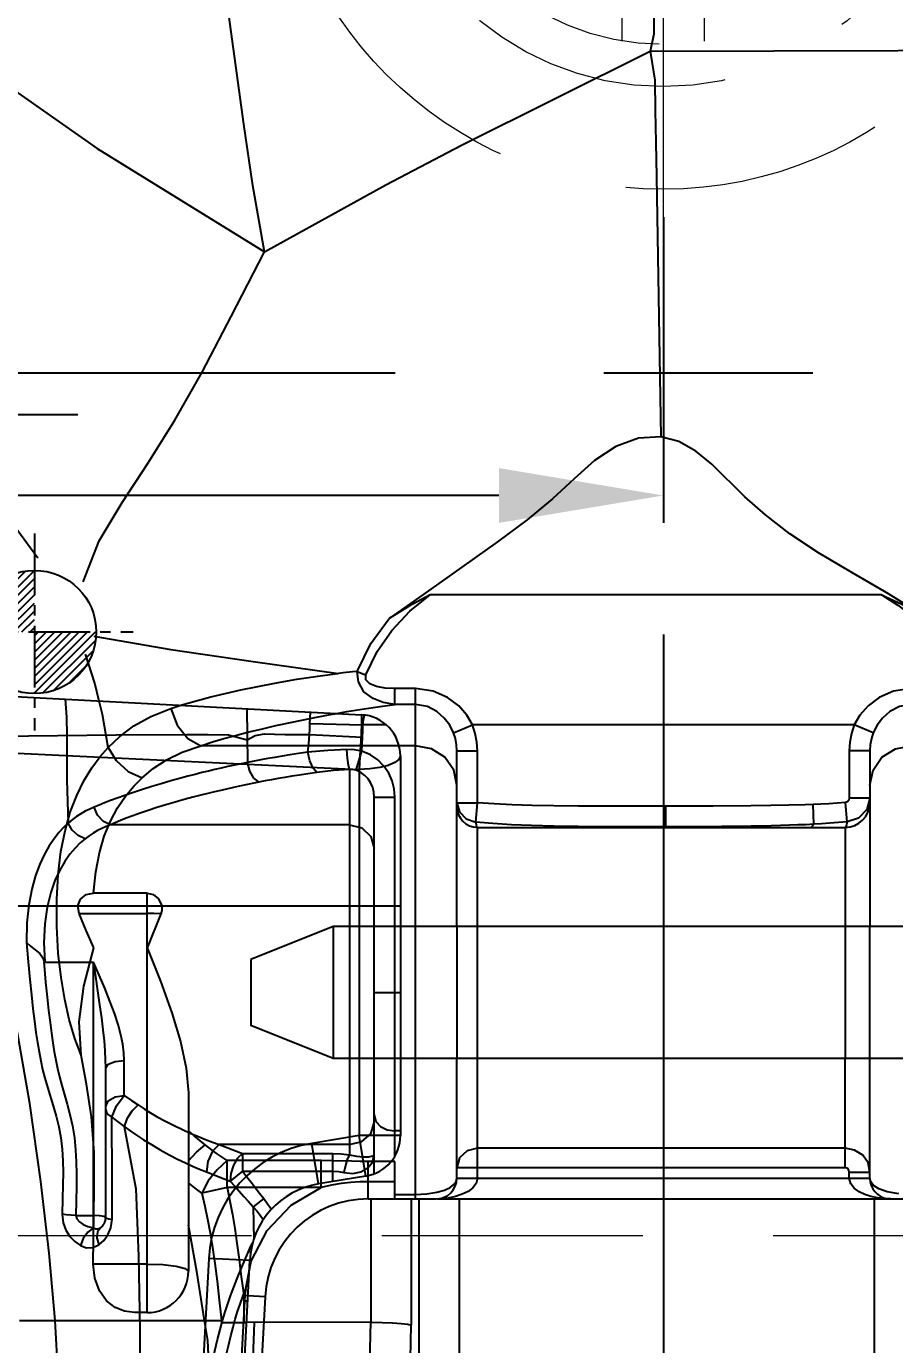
# Model space of a CAD drawing. Header units: inches. Extents: x 179987 to 181505, y -56815 to -55741.
# Drawn here: x 180762.11 to 180783.24, y -56083.85 to -56051.76 of the extents above; entities that cross this region are included whole.
import ezdxf

# ---------------------------------------------------------------- set-up
doc = ezdxf.new("R2010")
doc.units = ezdxf.units.IN
doc.header["$LTSCALE"] = 2
doc.header["$MEASUREMENT"] = 0
doc.header["$PDMODE"] = 3
doc.header["$PDSIZE"] = 0.3125
for name, pattern in [('CENTER', [50.8, 31.75, -6.35, 6.35, -6.35]), ('CENTER2', [1.125, 0.75, -0.125, 0.125, -0.125]), ('HIDDEN', [9.525, 6.35, -3.175])]:
    doc.linetypes.add(name, pattern=pattern)
doc.layers.get('Defpoints').update_dxf_attribs({"linetype": 'CONTINUOUS'})
for name, color, linetype in [('CAV-COR', 1, 'CONTINUOUS'), ('DEFAULT_1', 7, 'CENTER'), ('DEFAULT_2', 8, 'HIDDEN'), ('PIN', 4, 'CONTINUOUS'), ('SILDE', 6, 'CONTINUOUS')]:
    doc.layers.add(name, color=color, linetype=linetype)
doc.layers.add('dim', color=3, linetype='CONTINUOUS', lineweight=15)
doc.layers.add('WR', color=122, linetype='HIDDEN', lineweight=18)
doc.styles.get("Standard").update_dxf_attribs({"font": 'txt.shx', "width": 0.67})
doc.dimstyles.new('2.00', dxfattribs={"dimtxt": 5.5, "dimasz": 4, "dimexe": 0.666, "dimexo": 0.626, "dimgap": 1, "dimtad": 0, "dimzin": 0, "dimdsep": 46, "dimtxsty": 'Standard', "dimcen": 0.09, "dimclrd": 3, "dimclre": 3, "dimclrt": 7, "dimazin": 0, "dimtfac": 1, "dimtofl": 0, "dimtmove": 0, "dimatfit": 0, "dimfxl": 0, "dimtolj": 1, "dimtzin": 0, "dimarcsym": 0})

# ---------------------------------------------------------------- blocks, each defined once
blk = doc.blocks.new('20160904.083826')
at = {"layer": 'WR', "linetype": 'HIDDEN', "ltscale": 0.5}
h = blk.add_hatch(dxfattribs=at)
h.set_pattern_fill('ANSI31', color=256, scale=0.6, style=0)
h.set_pattern_definition([(45, (157571.5884, -50966.0665), (-1.347038418, 1.347038418), [])])
h.paths.add_polyline_path([(-1, 0), (0, 0), (0, 6, 0.041886), (-1, 5.916)])
h.paths.add_polyline_path([(0, 0), (-1, 0), (-1, -5.916, 0.041886), (0, -6)])
h.paths.add_polyline_path([(1, 0), (0, 0), (0, -6, 0.041886), (1, -5.916)])
h.paths.add_polyline_path([(1, 5.916, 0.041886), (0, 6), (0, 0), (1, 0)])
at = {"layer": 'WR', "linetype": 'CENTER', "ltscale": 0.2}
for p, q in [((0, -11.755), (0, 11.755)), ((11.755, 0), (-11.755, 0))]:
    blk.add_line(p, q, dxfattribs=at)
at = {"layer": 'WR', "linetype": 'HIDDEN', "ltscale": 0.5}
for p, q in [((-1, -5.916), (-1, 5.916)), ((1, -5.916), (1, 5.916))]:
    blk.add_line(p, q, dxfattribs=at)
for radius in [9.525, 7.025, 6]:
    blk.add_circle((0, 0), radius, dxfattribs=at)
blk = doc.blocks.new('*D40421')
at = {"layer": 'Defpoints', "color": 0}
for p in [(180712.61, -56053.75), (180777.61, -56057.954), (180777.61, -56063.178)]:
    blk.add_point(p, dxfattribs=at)
at = {"layer": 'dim', "color": 3, "linetype": 'ByBlock', "lineweight": -2}
for p, q in [((180712.61, -56054.376), (180712.61, -56063.844)), ((180777.61, -56058.58), (180777.61, -56063.844)), ((180716.61, -56063.178), (180722.937, -56063.178)), ((180773.61, -56063.178), (180738.449, -56063.178))]:
    blk.add_line(p, q, dxfattribs=at)
at = {"layer": 'dim', "color": 3, "linetype": 'ByBlock'}
for points in [[(180716.61, -56062.511), (180716.61, -56063.844), (180712.61, -56063.178)], [(180773.61, -56063.844), (180773.61, -56062.511), (180777.61, -56063.178)]]:
    blk.add_solid(points, dxfattribs=at)
at = {"layer": 'dim', "color": 7, "linetype": 'ByBlock', "insert": (180730.693, -56063.178), "char_height": 5.5, "attachment_point": 5}
blk.add_mtext('\\A1;65.00', dxfattribs=at)

msp = doc.modelspace()

# ---------------------------------------------------------------- hatches: boundary and pattern name
at = {"layer": 'PIN', "linetype": 'Continuous'}
h = msp.add_hatch(dxfattribs=at)
h.set_pattern_fill('ANSI31', color=3, scale=1.125, angle=270, style=0)
h.set_pattern_definition([(225, (180916.27111, -56055.8199), (-0.09943689, 0.09943689), [])])
h.paths.add_polyline_path([(180762.31, -56066.5), (180760.81, -56066.5, -0.414214), (180762.31, -56065)])
h.paths.add_polyline_path([(180762.31, -56068), (180762.31, -56066.5), (180763.81, -56066.5, -0.414214)])

# ---------------------------------------------------------------- linework, layer by layer
at = {"layer": 'CAV-COR', "linetype": 'ByBlock'}
for p, q in [((180772.697, -56054.654), (180777.292, -56052.363)), ((180771.899, -56065.495), (180770.94, -56066.169)), ((180782.921, -56065.599), (180771.939, -56065.599)), ((180753.209, -56067.622), (180770.262, -56068.516)), ((180769.818, -56067.497), (180769.706, -56067.514)), ((180771.58, -56067.877), (180771.076, -56067.877)), ((180771.076, -56068.265), (180771.076, -56067.877)), ((180771.58, -56073.667), (180771.58, -56067.877)), ((180769.911, -56068.439), (180770.331, -56068.371)), ((180771.58, -56068.265), (180771.076, -56068.265)), ((180769.662, -56068.484), (180769.911, -56068.439)), ((180753.156, -56069.033), (180770.21, -56069.846)), ((180772.502, -56068.954), (180772.964, -56068.764)), ((180782.256, -56068.764), (180772.964, -56068.764)), ((180782.717, -56068.954), (180782.256, -56068.764)), ((180770.235, -56069.378), (180770.21, -56069.846)), ((180771.58, -56069.268), (180771.178, -56069.268)), ((180772.585, -56069.389), (180773.087, -56069.389)), ((180772.585, -56073.667), (180772.585, -56069.389)), ((180773.087, -56070.656), (180773.087, -56069.389)), ((180782.635, -56069.389), (180782.132, -56069.389)), ((180782.132, -56069.389), (180782.132, -56070.544)), ((180782.635, -56069.389), (180782.635, -56073.667)), ((180771.21, -56069.514), (180771.21, -56078.757)), ((180770.21, -56069.846), (180770.21, -56078.757)), ((180772.585, -56070.229), (180772.508, -56069.861)), ((180782.635, -56070.229), (180782.711, -56069.861)), ((180772.585, -56070.656), (180773.087, -56070.656)), ((180773.049, -56071.126), (180773.087, -56070.656)), ((180782.078, -56071.12), (180782.039, -56070.651)), ((180782.635, -56070.544), (180782.132, -56070.544)), ((180778.822, -56070.739), (180777.672, -56070.743)), ((180777.672, -56071.243), (180777.672, -56070.743)), ((180779.737, -56070.731), (180778.822, -56070.739)), ((180780.226, -56070.724), (180779.737, -56070.731)), ((180780.664, -56070.715), (180780.226, -56070.724)), ((180781.061, -56070.704), (180780.664, -56070.715)), ((180781.252, -56070.697), (180781.061, -56070.704)), ((180781.27, -56071.181), (180781.252, -56070.697)), ((180773.463, -56071.164), (180773.049, -56071.126)), ((180773.087, -56071.255), (180782.032, -56071.255)), ((180773.087, -56073.667), (180773.087, -56071.255)), ((180779.036, -56071.235), (180778.052, -56071.241)), ((180779.742, -56071.226), (180779.036, -56071.235)), ((180780.234, -56071.217), (180779.742, -56071.226)), ((180782.032, -56071.255), (180782.032, -56073.667)), ((180784.01, -56073.667), (180771.21, -56073.667)), ((180784.01, -56076.883), (180771.21, -56076.883)), ((180771.58, -56080.25), (180771.58, -56076.883)), ((180772.585, -56079.797), (180772.585, -56076.883)), ((180773.087, -56079.797), (180773.087, -56076.883)), ((180782.032, -56079.539), (180782.032, -56076.883)), ((180782.635, -56079.797), (180782.635, -56076.883)), ((180770.21, -56078.757), (180769.055, -56078.947)), ((180769.217, -56079.934), (180769.055, -56078.947)), ((180771.21, -56078.757), (180770.21, -56078.757)), ((180770.372, -56079.743), (180770.21, -56078.757)), ((180782.032, -56079.065), (180773.087, -56079.065)), ((180771.077, -56079.388), (180770.973, -56079.388)), ((180771.077, -56080.3), (180771.077, -56079.388)), ((180782.032, -56079.539), (180772.585, -56079.539)), ((180782.132, -56079.645), (180782.635, -56079.645)), ((180782.132, -56079.797), (180782.132, -56079.645)), ((180770.372, -56079.743), (180769.217, -56079.934)), ((180769.285, -56080.022), (180769.285, -56079.922)), ((180770.428, -56079.88), (180770.222, -56079.884)), ((180770.428, -56080.3), (180770.428, -56079.726)), ((180771.077, -56079.88), (180770.428, -56079.88)), ((180772.421, -56080.021), (180772.513, -56079.951)), ((180772.585, -56079.797), (180782.635, -56079.797)), ((180782.855, -56080.051), (180782.726, -56079.97)), ((180769.285, -56080.022), (180768.879, -56080.022)), ((180770.428, -56080.3), (180772.082, -56080.3)), ((180770.491, -56080.3), (180770.491, -56083.301)), ((180771.077, -56080.19), (180771.58, -56080.19)), ((180771.476, -56080.3), (180771.476, -56083.371)), ((180771.58, -56080.19), (180771.857, -56080.176)), ((180771.668, -56087.657), (180771.668, -56080.3)), ((180772.118, -56080.298), (180772.142, -56080.297)), ((180772.142, -56080.297), (180772.166, -56080.298)), ((180772.166, -56080.298), (180772.208, -56080.299)), ((180772.208, -56080.299), (180772.251, -56080.3)), ((180772.251, -56080.3), (180788.7, -56080.3)), ((180772.287, -56080.084), (180772.421, -56080.021)), ((180772.555, -56080.241), (180772.37, -56080.279)), ((180772.653, -56087.605), (180772.653, -56080.3)), ((180782.748, -56087.076), (180782.748, -56080.3)), ((180783.059, -56080.123), (180782.855, -56080.051)), ((180783.336, -56080.174), (180783.059, -56080.123)), ((180766.547, -56081.75), (180766.182, -56088.712)), ((180767.545, -56081.802), (180766.547, -56081.75)), ((180767.155, -56089.245), (180767.545, -56081.802)), ((180767.919, -56082.681), (180767.5, -56082.659)), ((180767.919, -56082.681), (180767.647, -56087.867)), ((180770.491, -56083.301), (180767.467, -56083.305)), ((180767.537, -56086.337), (180767.663, -56083.305)), ((180770.38, -56087.724), (180770.489, -56083.301)), ((180771.369, -56087.672), (180771.476, -56083.371))]:
    msp.add_line(p, q, dxfattribs=at)
for points in [[(180777.325, -56048.753), (180777.341, -56049.479), (180777.351, -56050.181), (180777.357, -56050.836), (180777.381, -56051.433), (180777.377, -56051.95), (180777.292, -56052.363)], [(180767.907, -56057.249), (180767.618, -56055.634), (180767.4, -56054.143), (180766.731, -56049.221)], [(180757.15, -56049.889), (180760.287, -56052.247), (180763.831, -56054.731), (180767.907, -56057.249)], [(180777.292, -56052.363), (180786.322, -56052.338), (180786.877, -56052.333)], [(180777.292, -56052.363), (180777.405, -56053.066), (180777.413, -56053.808), (180777.426, -56054.586), (180777.443, -56055.41), (180777.551, -56061.753)], [(180767.907, -56057.249), (180770.854, -56055.619), (180772.697, -56054.654)], [(180763.493, -56065.277), (180763.879, -56064.281), (180764.444, -56063.346), (180765.075, -56062.38), (180765.719, -56061.344), (180766.391, -56060.177), (180767.095, -56058.825), (180767.907, -56057.249)], [(180777.551, -56061.753), (180777.003, -56061.782), (180776.457, -56061.985), (180775.938, -56062.329), (180775.441, -56062.771), (180774.913, -56063.262), (180774.293, -56063.774), (180773.571, -56064.304), (180771.899, -56065.495)], [(180778.793, -56062.413), (180778.402, -56062.095), (180777.984, -56061.866), (180777.551, -56061.753)], [(180784.037, -56066.163), (180783.087, -56065.573), (180782.194, -56065.055), (180781.384, -56064.576), (180780.686, -56064.107), (180780.093, -56063.651), (180779.593, -56063.213), (180778.793, -56062.413)], [(180762.386, -56064.702), (180761.88, -56064.008), (180761.322, -56063.318)], [(180770.369, -56067.543), (180770.645, -56066.979), (180771.006, -56066.46), (180771.44, -56065.996), (180771.939, -56065.599)], [(180771.939, -56065.599), (180771.407, -56065.876), (180770.94, -56066.169)], [(180782.921, -56065.599), (180783.518, -56065.868), (180784.037, -56066.163)], [(180782.922, -56065.599), (180783.115, -56065.714), (180783.315, -56065.847), (180783.518, -56066.003), (180783.726, -56066.185), (180783.938, -56066.4), (180784.151, -56066.654), (180784.355, -56066.945), (180784.535, -56067.261)], [(180770.158, -56067.46), (180770.493, -56066.779), (180770.938, -56066.171)], [(180763.754, -56066.605), (180765.623, -56066.923), (180767.629, -56067.22), (180769.706, -56067.514)], [(180763.884, -56068.181), (180763.78, -56067.749), (180763.551, -56067.042)], [(180770.158, -56067.46), (180770.045, -56067.472), (180769.818, -56067.497)], [(180770.158, -56067.46), (180770.225, -56067.49), (180770.296, -56067.518), (180770.368, -56067.544)], [(180771.076, -56068.265), (180770.795, -56068.215), (180770.545, -56068.116), (180770.319, -56067.956), (180770.191, -56067.714), (180770.159, -56067.46)], [(180765.869, -56068.285), (180765.952, -56068.259), (180766.271, -56068.167), (180766.599, -56068.081), (180766.947, -56067.997), (180767.326, -56067.912), (180767.743, -56067.824), (180768.2, -56067.736), (180768.691, -56067.652), (180769.203, -56067.575), (180769.689, -56067.512)], [(180771.076, -56067.877), (180770.84, -56067.866), (180770.633, -56067.831), (180770.465, -56067.766), (180770.367, -56067.662), (180770.369, -56067.543)], [(180772.964, -56068.764), (180772.828, -56068.528), (180772.63, -56068.299), (180772.361, -56068.094), (180772.012, -56067.94), (180771.58, -56067.877)], [(180783.64, -56067.877), (180783.211, -56067.939), (180782.86, -56068.093), (180782.59, -56068.298), (180782.392, -56068.527), (180782.256, -56068.764)], [(180770.331, -56068.371), (180770.719, -56068.314), (180771.076, -56068.265)], [(180772.502, -56068.954), (180772.412, -56068.772), (180772.28, -56068.595), (180772.1, -56068.436), (180771.868, -56068.315), (180771.58, -56068.265)], [(180783.64, -56068.265), (180783.354, -56068.314), (180783.12, -56068.435), (180782.94, -56068.594), (180782.808, -56068.772), (180782.717, -56068.954)], [(180770.262, -56068.516), (180770.265, -56068.544), (180770.265, -56068.628), (180770.261, -56068.762), (180770.255, -56068.939), (180770.246, -56069.148), (180770.235, -56069.378)], [(180772.585, -56069.389), (180772.576, -56069.243), (180772.548, -56069.096), (180772.502, -56068.954)], [(180773.087, -56069.389), (180773.074, -56069.179), (180773.033, -56068.969), (180772.964, -56068.764)], [(180782.256, -56068.764), (180782.187, -56068.968), (180782.145, -56069.179), (180782.132, -56069.389)], [(180782.717, -56068.954), (180782.671, -56069.096), (180782.644, -56069.243), (180782.635, -56069.389)], [(180772.508, -56069.861), (180772.29, -56069.549), (180771.964, -56069.341), (180771.58, -56069.268)], [(180782.711, -56069.861), (180782.929, -56069.549), (180783.255, -56069.341), (180783.64, -56069.268)], [(180771.21, -56069.514), (180771.176, -56069.6), (180771.076, -56069.68), (180770.917, -56069.749), (180770.71, -56069.801), (180770.468, -56069.835), (180770.21, -56069.846)], [(180772.585, -56070.656), (180772.646, -56070.881), (180772.814, -56071.052), (180773.049, -56071.126)], [(180777.672, -56070.743), (180776.207, -56070.742), (180775.542, -56070.739), (180774.948, -56070.732), (180774.417, -56070.722), (180773.933, -56070.706), (180773.491, -56070.684), (180773.087, -56070.656)], [(180782.039, -56070.651), (180781.837, -56070.667), (180781.635, -56070.679), (180781.438, -56070.689), (180781.252, -56070.697)], [(180782.132, -56070.544), (180782.12, -56070.595), (180782.086, -56070.634), (180782.039, -56070.651)], [(180782.635, -56070.544), (180782.562, -56070.818), (180782.36, -56071.028), (180782.078, -56071.12)], [(180773.087, -56071.255), (180773.074, -56071.241), (180773.061, -56071.198), (180773.049, -56071.126)], [(180778.052, -56071.241), (180776.926, -56071.243), (180776.206, -56071.242), (180775.538, -56071.237), (180774.941, -56071.228), (180774.404, -56071.214), (180773.913, -56071.192), (180773.463, -56071.164)], [(180777.672, -56071.243), (180777.671, -56071.252), (180777.67, -56071.255)], [(180780.88, -56071.198), (180780.676, -56071.205), (180780.462, -56071.212), (180780.234, -56071.217)], [(180781.27, -56071.181), (180781.077, -56071.19), (180780.88, -56071.198)], [(180781.27, -56071.181), (180781.233, -56071.236), (180781.196, -56071.255)], [(180782.078, -56071.12), (180781.869, -56071.14), (180781.662, -56071.157), (180781.46, -56071.171), (180781.27, -56071.181)], [(180782.078, -56071.12), (180782.063, -56071.198), (180782.047, -56071.241), (180782.032, -56071.255)], [(180773.087, -56079.065), (180772.836, -56079.128), (180772.652, -56079.302), (180772.585, -56079.539)], [(180782.635, -56079.645), (180782.589, -56079.423), (180782.459, -56079.235), (180782.263, -56079.109), (180782.032, -56079.065)], [(180782.132, -56079.645), (180782.124, -56079.604), (180782.103, -56079.57), (180782.07, -56079.547), (180782.032, -56079.539)], [(180770.222, -56079.884), (180770.003, -56079.899), (180769.772, -56079.925), (180769.533, -56079.966), (180769.285, -56080.022)], [(180772.513, -56079.951), (180772.567, -56079.876), (180772.585, -56079.797)], [(180773.087, -56079.797), (180773.054, -56079.925), (180772.972, -56080.031), (180772.858, -56080.117)], [(180782.511, -56080.19), (180782.372, -56080.123), (180782.255, -56080.038), (180782.168, -56079.93), (180782.132, -56079.797)], [(180782.726, -56079.97), (180782.656, -56079.884), (180782.635, -56079.797)], [(180767.581, -56081.818), (180767.971, -56081.064), (180768.554, -56080.45), (180769.285, -56080.022)], [(180771.857, -56080.176), (180772.101, -56080.138), (180772.287, -56080.084)], [(180772.858, -56080.117), (180772.718, -56080.186), (180772.555, -56080.241)], [(180782.977, -56080.293), (180782.817, -56080.273), (180782.661, -56080.24), (180782.511, -56080.19)], [(180770.491, -56083.301), (180770.767, -56083.307), (180771.021, -56083.318), (180771.234, -56083.333), (180771.39, -56083.351), (180771.476, -56083.371)]]:
    msp.add_lwpolyline(points, dxfattribs=at)
for centre, radius, start, end in [((180770.21, -56069.514), 1, 0, 87), ((180782.032, -56070.652), 0.603, 270, 0), ((180773.087, -56070.752), 0.502, 180, 270), ((180769.543, -56081.907), 3, 99.36, 177), ((180770.21, -56078.757), 1, 279.36, 0), ((180769.543, -56081.907), 2, 99.36, 177), ((180772.082, -56079.797), 0.502, 270, 0), ((180783.137, -56079.797), 0.502, 180, 260.8151), ((180770.428, -56082.812), 2.513, 90, 177)]:
    msp.add_arc(centre, radius, start, end, dxfattribs=at)
at = {"layer": 'DEFAULT_1', "color": 2, "linetype": 'CENTER', "ltscale": 0.4}
for p, q in [((180777.61, -56025.924), (180777.61, -56099.088)), ((180811.725, -56060.2), (180743.494, -56060.2))]:
    msp.add_line(p, q, dxfattribs=at)
at = {"layer": 'DEFAULT_2', "color": 8, "linetype": 'HIDDEN'}
for p, q in [((180765.626, -56068.362), (180765.869, -56068.285)), ((180767.475, -56068.37), (180767.492, -56069.675)), ((180769.007, -56068.73), (180770.301, -56068.764)), ((180761.437, -56069.038), (180764.298, -56069.004)), ((180764.298, -56069.004), (180766.005, -56068.993)), ((180768.998, -56068.998), (180770.29, -56069.062)), ((180770.272, -56069.404), (180770.29, -56069.062)), ((180770.871, -56068.764), (180770.301, -56068.764)), ((180771.178, -56069.268), (180766.356, -56069.268)), ((180770.135, -56069.867), (180770.272, -56069.404)), ((180769.972, -56069.847), (180769.972, -56079.223)), ((180770.575, -56070.517), (180771.077, -56070.517)), ((180770.575, -56079.688), (180770.575, -56070.517)), ((180771.077, -56079.254), (180771.077, -56070.517)), ((180769.972, -56071.19), (180764.155, -56071.19)), ((180765.047, -56072.856), (180763.742, -56072.856)), ((180765.047, -56083.065), (180765.047, -56072.856)), ((180763.392, -56073.353), (180765.047, -56073.353)), ((180765.38, -56073.363), (180765.047, -56074.184)), ((180769.575, -56073.667), (180767.575, -56074.475)), ((180771.21, -56073.667), (180769.575, -56073.667)), ((180769.575, -56073.667), (180769.575, -56076.883)), ((180771.58, -56076.883), (180771.58, -56073.667)), ((180772.585, -56073.667), (180772.585, -56076.883)), ((180773.087, -56076.883), (180773.087, -56073.667)), ((180782.032, -56073.667), (180782.032, -56076.883)), ((180782.635, -56076.883), (180782.635, -56073.667)), ((180767.575, -56074.475), (180767.575, -56076.075)), ((180762.533, -56074.533), (180763.741, -56074.533)), ((180762.533, -56074.533), (180762.54, -56074.617)), ((180763.741, -56081.006), (180763.741, -56074.533)), ((180770.575, -56075.275), (180771.21, -56075.275)), ((180769.575, -56076.883), (180767.575, -56076.075)), ((180764.494, -56077.782), (180764.494, -56076.931)), ((180771.21, -56076.883), (180769.575, -56076.883)), ((180764.042, -56080.754), (180764.042, -56077.106)), ((180766.052, -56077.715), (180766.052, -56082.06)), ((180764.202, -56079.822), (180764.189, -56078.308)), ((180771.21, -56078.646), (180771.077, -56078.646)), ((180769.972, -56078.974), (180766.798, -56078.974)), ((180766.798, -56078.974), (180767.226, -56079.138)), ((180767.226, -56079.138), (180767.368, -56079.191)), ((180767.368, -56079.191), (180769.57, -56079.191)), ((180767.368, -56079.191), (180767.368, -56079.626)), ((180769.57, -56079.876), (180769.57, -56079.191)), ((180766.491, -56079.641), (180766.923, -56079.809)), ((180769.285, -56079.367), (180766.996, -56079.367)), ((180766.996, -56080.022), (180766.996, -56079.367)), ((180767.368, -56079.626), (180767.073, -56079.865)), ((180767.368, -56079.626), (180769.57, -56079.626)), ((180769.551, -56079.37), (180769.285, -56079.367)), ((180769.285, -56079.922), (180769.285, -56079.367)), ((180770.973, -56079.388), (180770.428, -56079.388)), ((180770.428, -56079.726), (180770.428, -56079.388)), ((180766.923, -56079.809), (180767.073, -56079.865)), ((180767.073, -56079.865), (180767.184, -56079.988)), ((180763.329, -56079.994), (180763.314, -56080.702)), ((180766.996, -56080.022), (180766.379, -56080.156)), ((180768.879, -56080.022), (180766.996, -56080.022)), ((180767.885, -56080.291), (180767.632, -56080.489)), ((180767.782, -56080.159), (180767.885, -56080.291)), ((180771.58, -56080.3), (180771.58, -56080.25)), ((180772.37, -56080.279), (180772.166, -56080.298)), ((180783.137, -56080.3), (180782.977, -56080.293)), ((180767.632, -56080.489), (180767.642, -56081.284)), ((180763.314, -56080.702), (180763.741, -56080.702)), ((180765.047, -56081.886), (180763.736, -56081.886)), ((180767.409, -56082.69), (180767.581, -56081.818)), ((180767.417, -56082.789), (180766.901, -56092.521)), ((180767.406, -56083.305), (180767.408, -56082.654)), ((180767.5, -56082.659), (180767.408, -56082.654)), ((180765.047, -56083.065), (180764.742, -56083.065)), ((180761.944, -56083.256), (180766.855, -56083.256)), ((180762.959, -56086.123), (180762.815, -56083.256)), ((180766.867, -56083.305), (180767.467, -56083.305))]:
    msp.add_line(p, q, dxfattribs=at)
for points in [[(180762.815, -56083.256), (180762.667, -56081.62), (180762.461, -56079.876), (180762.198, -56077.975), (180761.828, -56075.881), (180761.459, -56073.671), (180761.083, -56071.53), (180760.648, -56069.586), (180760.116, -56067.973)], [(180763.058, -56068.138), (180763.084, -56068.575), (180763.093, -56069.017)], [(180764.103, -56069.309), (180763.962, -56068.507), (180763.884, -56068.181)], [(180764.103, -56069.309), (180764.386, -56069.041), (180764.726, -56068.788), (180765.135, -56068.558), (180765.626, -56068.362)], [(180765.626, -56068.362), (180765.776, -56068.772), (180766.036, -56069.095), (180766.356, -56069.268)], [(180766.356, -56069.268), (180766.641, -56069.177), (180766.917, -56069.094), (180767.197, -56069.017), (180767.495, -56068.94), (180767.821, -56068.862), (180768.181, -56068.78), (180768.578, -56068.695), (180769.011, -56068.607), (180769.465, -56068.52), (180769.662, -56068.484)], [(180768.998, -56068.998), (180769.004, -56068.862), (180769.007, -56068.73)], [(180769.007, -56068.73), (180769.013, -56068.589), (180769.026, -56068.451)], [(180770.301, -56068.764), (180770.315, -56068.642), (180770.341, -56068.523)], [(180763.093, -56069.017), (180763.096, -56070.1), (180763.129, -56071.15)], [(180766.005, -56068.993), (180766.531, -56068.993), (180767.03, -56069.003), (180767.485, -56069.123)], [(180767.485, -56069.123), (180767.679, -56069.019), (180767.902, -56068.983), (180768.145, -56068.986), (180768.408, -56068.993), (180768.998, -56068.998)], [(180768.963, -56069.425), (180768.984, -56069.214), (180768.998, -56068.998)], [(180770.29, -56069.062), (180770.296, -56068.912), (180770.301, -56068.764)], [(180763.446, -56076.8), (180763.291, -56076.392), (180763.155, -56075.936), (180763.043, -56075.443), (180762.954, -56074.907), (180762.888, -56074.316), (180762.851, -56073.669), (180762.849, -56073.014), (180762.885, -56072.4), (180762.952, -56071.845), (180763.051, -56071.343), (180763.179, -56070.889), (180763.335, -56070.483), (180763.512, -56070.121), (180763.705, -56069.804), (180763.908, -56069.532), (180764.103, -56069.309)], [(180764.103, -56069.309), (180764.297, -56069.632), (180764.586, -56069.893), (180764.926, -56070.053)], [(180764.926, -56070.053), (180765.198, -56069.824), (180765.519, -56069.613), (180765.901, -56069.426), (180766.356, -56069.268)], [(180769.911, -56069.363), (180769.444, -56069.383), (180768.963, -56069.425)], [(180770.272, -56069.404), (180770.091, -56069.372), (180769.911, -56069.363)], [(180769.972, -56069.847), (180769.946, -56069.743), (180769.924, -56069.572), (180769.911, -56069.363)], [(180767.492, -56069.674), (180767.335, -56069.708), (180767.014, -56069.776)], [(180768.963, -56069.425), (180768.732, -56069.46), (180768.524, -56069.492), (180768.332, -56069.523), (180768.153, -56069.553), (180767.982, -56069.583), (180767.816, -56069.612), (180767.654, -56069.643), (180767.492, -56069.675)], [(180767.771, -56070.157), (180767.648, -56070.059), (180767.549, -56069.887), (180767.492, -56069.674)], [(180769.181, -56069.917), (180769.085, -56069.815), (180769.007, -56069.639), (180768.963, -56069.425)], [(180771.077, -56070.517), (180771.06, -56070.314), (180771.01, -56070.119), (180770.927, -56069.935), (180770.812, -56069.766), (180770.663, -56069.615), (180770.48, -56069.491), (180770.272, -56069.404)], [(180767.014, -56069.776), (180766.854, -56069.811), (180766.697, -56069.847), (180766.54, -56069.885), (180766.381, -56069.924), (180766.215, -56069.966), (180766.037, -56070.012), (180765.84, -56070.065), (180765.622, -56070.126), (180765.393, -56070.193), (180765.161, -56070.264), (180764.933, -56070.335), (180764.715, -56070.407), (180764.509, -56070.476), (180764.322, -56070.543), (180764.157, -56070.604), (180764.011, -56070.661), (180763.881, -56070.713), (180763.76, -56070.762)], [(180769.181, -56069.917), (180768.957, -56069.95), (180768.756, -56069.982), (180768.572, -56070.012), (180768.4, -56070.041), (180768.236, -56070.069), (180768.078, -56070.098), (180767.923, -56070.127), (180767.453, -56070.221)], [(180769.972, -56069.847), (180769.58, -56069.871), (180769.181, -56069.917)], [(180770.135, -56069.867), (180770.053, -56069.849), (180769.972, -56069.847)], [(180770.575, -56070.517), (180770.565, -56070.399), (180770.538, -56070.285), (180770.493, -56070.177), (180770.43, -56070.078), (180770.348, -56069.99), (180770.249, -56069.917), (180770.135, -56069.867)], [(180763.742, -56072.856), (180763.798, -56072.34), (180763.886, -56071.878), (180764.006, -56071.468), (180764.156, -56071.102), (180764.33, -56070.78), (180764.523, -56070.498), (180764.727, -56070.254), (180764.926, -56070.053)], [(180767.453, -56070.221), (180767.3, -56070.253), (180767.147, -56070.286), (180766.84, -56070.355)], [(180766.84, -56070.355), (180766.685, -56070.391), (180766.525, -56070.43), (180766.354, -56070.472), (180766.163, -56070.521), (180765.953, -56070.578), (180765.731, -56070.64), (180765.507, -56070.706), (180765.287, -56070.774), (180765.076, -56070.843), (180764.88, -56070.91), (180764.701, -56070.975), (180764.542, -56071.035), (180764.4, -56071.091), (180764.272, -56071.142), (180764.155, -56071.19)], [(180763.76, -56070.762), (180763.651, -56070.811), (180763.544, -56070.865), (180763.439, -56070.925), (180763.334, -56070.993), (180763.231, -56071.067), (180763.129, -56071.15)], [(180764.155, -56071.19), (180763.984, -56071.111), (180763.844, -56070.959), (180763.76, -56070.762)], [(180763.129, -56071.15), (180763.018, -56071.256), (180762.903, -56071.382), (180762.786, -56071.531), (180762.668, -56071.705), (180762.552, -56071.909), (180762.44, -56072.149), (180762.336, -56072.431), (180762.245, -56072.759), (180762.171, -56073.14), (180762.124, -56073.578), (180762.112, -56074.058)], [(180763.539, -56071.534), (180763.368, -56071.455), (180763.224, -56071.32), (180763.129, -56071.15)], [(180764.155, -56071.19), (180764.049, -56071.233), (180763.944, -56071.28), (180763.841, -56071.334), (180763.738, -56071.394), (180763.637, -56071.461), (180763.539, -56071.534)], [(180769.972, -56071.19), (180770.273, -56071.267), (180770.494, -56071.478), (180770.575, -56071.767)], [(180763.539, -56071.534), (180763.42, -56071.635), (180763.296, -56071.759), (180763.17, -56071.907), (180763.044, -56072.084), (180762.922, -56072.295), (180762.806, -56072.546), (180762.702, -56072.844), (180762.616, -56073.194), (180762.558, -56073.603), (180762.538, -56074.064), (180762.561, -56074.533)], [(180763.392, -56073.353), (180763.366, -56073.168), (180763.429, -56073.001), (180763.566, -56072.892), (180763.742, -56072.856)], [(180765.047, -56072.856), (180765.198, -56072.889), (180765.329, -56072.992), (180765.406, -56073.165)], [(180765.406, -56073.165), (180765.404, -56073.278), (180765.38, -56073.363)], [(180763.754, -56074.184), (180763.562, -56073.766), (180763.392, -56073.353)], [(180765.38, -56073.363), (180765.216, -56073.356), (180765.047, -56073.353)], [(180762.112, -56074.058), (180762.214, -56074.151), (180762.328, -56074.238), (180762.435, -56074.328), (180762.514, -56074.429), (180762.561, -56074.571)], [(180762.112, -56074.058), (180762.151, -56074.532), (180762.192, -56074.956), (180762.232, -56075.334), (180762.271, -56075.671), (180762.308, -56075.973), (180762.344, -56076.245), (180762.381, -56076.493), (180762.419, -56076.721), (180762.46, -56076.937), (180762.506, -56077.147), (180762.559, -56077.36), (180762.621, -56077.578), (180762.761, -56078.037)], [(180763.446, -56076.8), (180763.394, -56075.987), (180763.506, -56075.118), (180763.754, -56074.184)], [(180765.047, -56074.184), (180765.372, -56075.003), (180765.648, -56075.766), (180765.861, -56076.468), (180766.001, -56077.119), (180766.052, -56077.715)], [(180762.54, -56074.617), (180762.578, -56075.024), (180762.615, -56075.388), (180762.651, -56075.714), (180762.686, -56076.005), (180762.719, -56076.267), (180762.753, -56076.503), (180762.788, -56076.721), (180762.825, -56076.925), (180762.867, -56077.125), (180762.915, -56077.326), (180762.972, -56077.535), (180763.102, -56077.993)], [(180764.494, -56076.931), (180764.485, -56076.743), (180764.457, -56076.535), (180764.409, -56076.304), (180764.342, -56076.052), (180764.254, -56075.78), (180764.145, -56075.484), (180764.019, -56075.171), (180763.882, -56074.851), (180763.741, -56074.533)], [(180764.042, -56077.106), (180764.038, -56076.911), (180764.027, -56076.692), (180764.008, -56076.449), (180763.981, -56076.182), (180763.946, -56075.891), (180763.902, -56075.573), (180763.852, -56075.233), (180763.797, -56074.883), (180763.741, -56074.533)], [(180763.736, -56081.886), (180763.76, -56080.064), (180763.764, -56079.163), (180763.698, -56078.301), (180763.576, -56077.51), (180763.446, -56076.8)], [(180764.042, -56077.106), (180764.103, -56077.019), (180764.268, -56076.954), (180764.494, -56076.931)], [(180762.761, -56078.037), (180762.832, -56078.285), (180762.897, -56078.545), (180762.946, -56078.814), (180762.979, -56079.091), (180762.996, -56079.37), (180763.002, -56079.654), (180763, -56079.959), (180762.993, -56080.296), (180762.982, -56080.669)], [(180763.102, -56077.993), (180763.17, -56078.248), (180763.232, -56078.523), (180763.279, -56078.811), (180763.31, -56079.103), (180763.326, -56079.393), (180763.331, -56079.685), (180763.329, -56079.994)], [(180764.042, -56078.047), (180764.103, -56077.915), (180764.268, -56077.817), (180764.494, -56077.782)], [(180764.189, -56078.308), (180764.3, -56078.03), (180764.494, -56077.782)], [(180764.829, -56078.009), (180764.678, -56078.163), (180764.557, -56078.35), (180764.49, -56078.533)], [(180764.494, -56077.782), (180764.666, -56077.901), (180764.829, -56078.009)], [(180764.829, -56078.009), (180764.978, -56078.106), (180765.131, -56078.201), (180765.295, -56078.298), (180765.481, -56078.4), (180765.691, -56078.508), (180765.908, -56078.612), (180766.11, -56078.703), (180766.296, -56078.782), (180766.47, -56078.853), (180766.637, -56078.916), (180766.798, -56078.974)], [(180764.042, -56078.124), (180764.059, -56078.193), (180764.11, -56078.256), (180764.19, -56078.307)], [(180764.189, -56078.308), (180764.293, -56078.387), (180764.394, -56078.462), (180764.49, -56078.533)], [(180770.575, -56078.248), (180770.615, -56078.411), (180770.724, -56078.536), (180770.887, -56078.618), (180771.077, -56078.646)], [(180764.49, -56078.533), (180764.639, -56078.641), (180764.794, -56078.749), (180764.963, -56078.859), (180765.153, -56078.977), (180765.368, -56079.103), (180765.587, -56079.223), (180765.791, -56079.328), (180765.979, -56079.42), (180766.156, -56079.5), (180766.326, -56079.574), (180766.491, -56079.641)], [(180764.49, -56078.533), (180764.777, -56080.05), (180764.835, -56081.693), (180764.868, -56083.462), (180764.878, -56085.432)], [(180766.459, -56078.981), (180766.331, -56078.879), (180766.194, -56078.765), (180766.052, -56078.642)], [(180769.972, -56078.974), (180770.273, -56078.904), (180770.494, -56078.713), (180770.575, -56078.451)], [(180766.052, -56079.37), (180766.247, -56079.159), (180766.459, -56078.981)], [(180766.996, -56079.367), (180766.728, -56079.183), (180766.459, -56078.981)], [(180766.798, -56078.974), (180766.637, -56079.141), (180766.524, -56079.388), (180766.491, -56079.641)], [(180767.368, -56079.191), (180767.25, -56079.308), (180767.151, -56079.48), (180767.088, -56079.677), (180767.073, -56079.865)], [(180769.57, -56079.191), (180769.772, -56079.199), (180769.972, -56079.223)], [(180769.838, -56079.658), (180770.052, -56079.678), (180770.249, -56079.638), (180770.415, -56079.543), (180770.53, -56079.402), (180770.575, -56079.221)], [(180769.972, -56079.223), (180769.918, -56079.333), (180769.872, -56079.485), (180769.838, -56079.658)], [(180769.972, -56079.223), (180770.147, -56079.262), (180770.308, -56079.277), (180770.444, -56079.273), (180770.538, -56079.252), (180770.575, -56079.22)], [(180766.996, -56079.367), (180766.752, -56079.589), (180766.538, -56079.863), (180766.379, -56080.156)], [(180767.368, -56079.626), (180767.474, -56079.759), (180767.578, -56079.893), (180767.782, -56080.159)], [(180770.428, -56079.388), (180770.233, -56079.386), (180770.023, -56079.382), (180769.551, -56079.37)], [(180769.57, -56079.626), (180769.705, -56079.634), (180769.838, -56079.658)], [(180764.2, -56080.794), (180764.202, -56080.475), (180764.202, -56079.822)], [(180766.379, -56080.156), (180766.215, -56080.035), (180766.052, -56079.909)], [(180766.379, -56080.156), (180766.455, -56080.475), (180766.521, -56080.794), (180766.582, -56081.125), (180766.639, -56081.481), (180766.695, -56081.875), (180766.75, -56082.302), (180766.803, -56082.761), (180766.855, -56083.256)], [(180766.996, -56080.022), (180767.063, -56080.353), (180767.124, -56080.68), (180767.18, -56081.016), (180767.234, -56081.377), (180767.287, -56081.772)], [(180767.184, -56079.988), (180767.404, -56080.238), (180767.517, -56080.363), (180767.632, -56080.488)], [(180767.885, -56080.291), (180767.981, -56080.419), (180768.073, -56080.55)], [(180767.632, -56080.489), (180767.717, -56080.592), (180767.799, -56080.697), (180767.875, -56080.803)], [(180763.314, -56080.702), (180763.191, -56080.696), (180763.078, -56080.685), (180762.982, -56080.669)], [(180762.982, -56080.669), (180763.004, -56080.879), (180763.071, -56081.061), (180763.167, -56081.212), (180763.286, -56081.337), (180763.425, -56081.434)], [(180763.314, -56080.702), (180763.336, -56080.785), (180763.401, -56080.858), (180763.493, -56080.918), (180763.608, -56080.967), (180763.741, -56081.006)], [(180764.042, -56080.754), (180764, -56080.727), (180763.887, -56080.708), (180763.741, -56080.702)], [(180763.872, -56081.416), (180763.992, -56081.31), (180764.092, -56081.175), (180764.167, -56081.005), (180764.2, -56080.794)], [(180764.042, -56080.754), (180764.061, -56080.769), (180764.115, -56080.782), (180764.2, -56080.794)], [(180766.441, -56083.256), (180766.261, -56082.068), (180766.052, -56080.936)], [(180763.741, -56081.006), (180763.605, -56081.109), (180763.493, -56081.26), (180763.425, -56081.434)], [(180763.741, -56081.006), (180763.799, -56081.028), (180763.858, -56081.026), (180763.915, -56081)], [(180763.915, -56081), (180763.841, -56081.101), (180763.826, -56081.248), (180763.872, -56081.416)], [(180763.425, -56081.434), (180763.575, -56081.488), (180763.727, -56081.483), (180763.872, -56081.416)], [(180766.401, -56085.413), (180766.478, -56085.002), (180766.552, -56084.633), (180766.624, -56084.3), (180766.694, -56083.997), (180766.761, -56083.722), (180766.824, -56083.476), (180766.885, -56083.255), (180766.946, -56083.051), (180767.01, -56082.853), (180767.08, -56082.655), (180767.156, -56082.45), (180767.241, -56082.238), (180767.332, -56082.016), (180767.523, -56081.564)], [(180767.523, -56081.564), (180767.568, -56081.463), (180767.616, -56081.371)], [(180767.523, -56081.564), (180767.545, -56081.576), (180767.568, -56081.588)], [(180764.742, -56083.065), (180764.498, -56083.034), (180764.27, -56082.94), (180764.064, -56082.779), (180763.889, -56082.539), (180763.773, -56082.23), (180763.736, -56081.886)], [(180765.047, -56081.886), (180765.432, -56081.899), (180765.758, -56081.937), (180765.976, -56081.994), (180766.052, -56082.06)], [(180767.287, -56081.772), (180767.339, -56082.199), (180767.409, -56082.69)], [(180766.774, -56085.091), (180766.838, -56084.741), (180766.901, -56084.425), (180766.964, -56084.137), (180767.026, -56083.873), (180767.085, -56083.635), (180767.141, -56083.422), (180767.195, -56083.228), (180767.251, -56083.043), (180767.31, -56082.861), (180767.376, -56082.676), (180767.449, -56082.484)], [(180767.449, -56082.484), (180767.429, -56082.636), (180767.417, -56082.789)], [(180767.45, -56082.483), (180767.485, -56082.364), (180767.522, -56082.244)], [(180767.494, -56082.791), (180767.455, -56082.79), (180767.417, -56082.789)], [(180766.563, -56084.84), (180766.548, -56084.272), (180766.527, -56083.744), (180766.441, -56083.256)], [(180766.867, -56083.305), (180766.863, -56083.288), (180766.858, -56083.272), (180766.855, -56083.256)]]:
    msp.add_lwpolyline(points, dxfattribs=at)
for centre, radius, start, end in [((180783.137, -56079.797), 0.502, 260.8151, 270), ((180763.741, -56080.754), 0.301, 305.2423, 0), ((180765.047, -56082.06), 1.005, 270, 0)]:
    msp.add_arc(centre, radius, start, end, dxfattribs=at)
at = {"layer": 'PIN', "linetype": 'Continuous'}
msp.add_line((180751.86, -56061.205), (180763.36, -56061.205), dxfattribs=at)
at = {"layer": 'PIN', "color": 3, "linetype": 'CENTER2'}
for p, q in [((180762.31, -56064.1), (180762.31, -56068.9)), ((180759.91, -56066.5), (180764.71, -56066.5))]:
    msp.add_line(p, q, dxfattribs=at)
at = {"layer": 'PIN', "color": 3, "linetype": 'Continuous'}
msp.add_circle((180762.31, -56066.5), 1.5, dxfattribs=at)
at = {"layer": 'SILDE', "linetype": 'ByBlock'}
msp.add_line((180712.61, -56073.162), (180771.21, -56073.162), dxfattribs=at)
at = {"layer": 'WR', "linetype": 'HIDDEN', "ltscale": 0.5}
msp.add_line((180967.61, -56081.2), (180718.61, -56081.2), dxfattribs=at)

# ---------------------------------------------------------------- block references
at = {"layer": 'WR', "linetype": 'ByBlock'}
msp.add_blockref('20160904.083826', (180777.61, -56046.2), dxfattribs=at)

# ---------------------------------------------------------------- dimensions: what is measured, and where the dimension line sits
at = {"layer": 'dim', "linetype": 'ByBlock'}
dim = msp.add_linear_dim(base=(180777.61, -56063.178), p1=(180712.61, -56053.75), p2=(180777.61, -56057.954), dimstyle='2.00', dxfattribs=at)
dim.commit()
dim.dimension.update_dxf_attribs({"geometry": '*D40421', "text_midpoint": (180730.693, -56063.178), "dimtype": 160})

doc.saveas('drawing.dxf')
